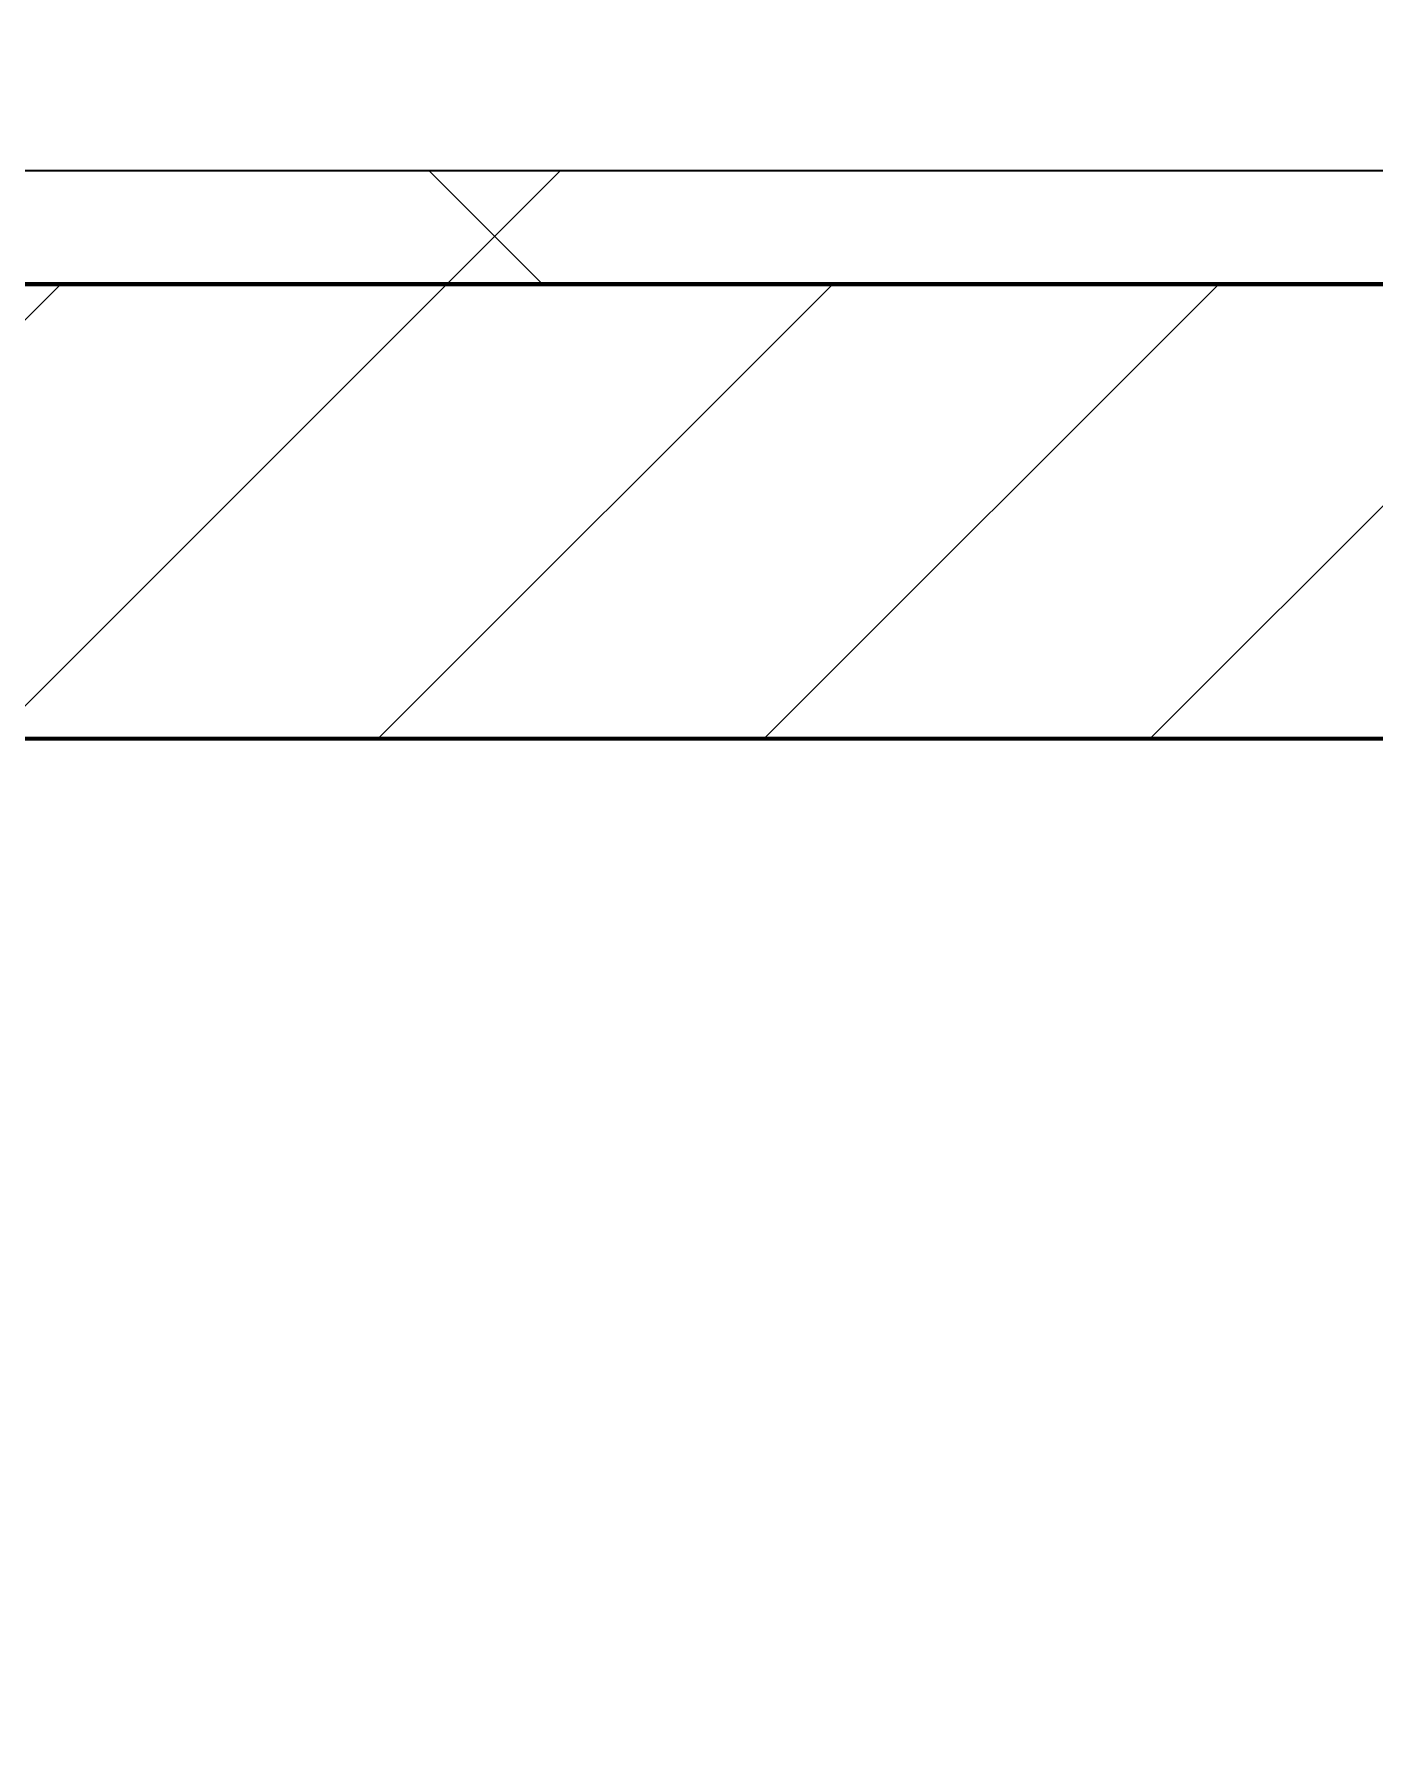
# Model space of a CAD drawing. Header units: millimetres. Extents: x -726012 to -647389, y -20772 to 18805.
# Drawn here: x -719330 to -718741, y 2313 to 3059 of the extents above; entities that cross this region are included whole.
import ezdxf
from ezdxf.xclip import XClip

# ---------------------------------------------------------------- set-up
doc = ezdxf.new("R2010")
doc.units = ezdxf.units.MM
doc.header["$XCLIPFRAME"] = 0
for name, color, linetype, lineweight in [('A-GLAZ-CURT', 2, 'Continuous', 9), ('A-WALL', 5, 'Continuous', 35), ('A-WALL-FNSH', 2, 'Continuous', 35), ('A-WALL-PATT', 1, 'Continuous', 35)]:
    doc.layers.add(name, color=color, linetype=linetype, lineweight=lineweight)
doc.layers.add('A11_ALU.SOLID SHEET', color=2, linetype='Continuous')

# ---------------------------------------------------------------- blocks, each defined once
blk = doc.blocks.new('PPLS-PP19_Custom Tile Pattern - Custom Tile Pattern-V38-4233-01 ENLARGED MULTI-PURPOSE LEVEL - REFLECTED CEILING PLAN - SHEET 4')
at = {"layer": 'A-GLAZ-CURT'}
for p, q in [((-300, 0), (300, 0)), ((300, 0), (-300, 0)), ((195.99, 0), (213.31, 0)), ((213.31, 0), (195.99, 0)), ((230.06, 0), (300, 0)), ((-300, -50), (300, -50)), ((300, -50), (-300, -50))]:
    blk.add_line(p, q, dxfattribs=at)
for points, knots in [([(168.37, 0), (167.68, 0), (162.47, 0), (147.02, 0), (109.77, 0), (76.86, 0), (58.67, 0), (51.49, 0), (50.07, 0)], [-543.375029, -543.375029, -543.375029, -543.375029, -530.793311, -458.593899, -401.860199, -357.622665, -341.267687, -337.050386, -337.050386, -337.050386, -337.050386]), ([(94.4, 0), (94.4, 0), (94.64, 0), (99.11, 0), (108.97, 0), (120.79, 0), (139.94, 0), (163.31, 0), (185.23, 0), (193.62, 0), (194.69, 0), (194.79, 0)], [-2348.345796, -2348.345796, -2348.345796, -2348.345796, -2310.419338, -2233.599744, -2052.234781, -1843.028543, -1530.39897, -1095.004608, -529.74427, -295.064701, -265.121568, -265.121568, -265.121568, -265.121568]), ([(157.9, 0), (156.77, 0), (151.67, 0), (143.29, 0), (134.04, 0), (126.24, 0), (118.6, 0), (114.23, 0), (111.98, 0), (105.66, 0), (105.23, 0), (105.23, 0)], [-10292.955006, -10292.955006, -10292.955006, -10292.955006, -10098.273015, -9847.788484, -9677.714971, -9567.007022, -9453.21225, -9220.200448, -9012.77275, -8966.157302, -8929.495943, -8929.495943, -8929.495943, -8929.495943]), ([(128.58, 0), (128.8, 0), (130.16, 0), (139.26, 0), (152.67, 0), (161.24, 0), (162.19, 0), (162.75, 0)], [-633.326174, -633.326174, -633.326174, -633.326174, -627.736123, -618.981161, -602.094757, -592.980799, -581.414464, -581.414464, -581.414464, -581.414464]), ([(186.59, 0), (184.6, 0), (179.42, 0), (171, 0), (161.95, 0), (161.28, 0), (158.35, 0), (157.85, 0), (157.77, 0)], [-11322.250507, -11322.250507, -11322.250507, -11322.250507, -11105.624034, -10839.086983, -10768.332124, -10666.779182, -10580.760289, -10550.278881, -10550.278881, -10550.278881, -10550.278881]), ([(300, 0), (286.53, 0), (254.22, 0), (207.11, 0), (177.41, 0), (159.34, 0), (158.33, 0), (158.3, 0)], [-285.253232, -285.253232, -285.253232, -285.253232, -244.693688, -187.987675, -143.776725, -129.632772, -123.352749, -123.352749, -123.352749, -123.352749]), ([(159.07, 0), (159.13, 0), (160.84, 0), (165.21, 0), (173.59, 0), (181.07, 0), (185.77, 0)], [-115.643202, -115.643202, -115.643202, -115.643202, -114.681583, -87.660824, -65.295536, -46.257281, -46.257281, -46.257281, -46.257281]), ([(162.75, 0), (165.4, 0), (170.91, 0), (172.61, 0), (172.61, 0)], [-111.264224, -111.264224, -111.264224, -111.264224, -56.742688, -19.085662, -19.085662, -19.085662, -19.085662]), ([(186.7, 0), (183.61, 0), (179.06, 0), (174.27, 0), (169.67, 0), (168.99, 0)], [-8425.890406, -8425.890406, -8425.890406, -8425.890406, -8253.978395, -8152.463617, -8069.855175, -8069.855175, -8069.855175, -8069.855175]), ([(171.51, 0), (176.48, 0), (193.23, 0), (201.73, 0), (208.81, 0), (213.9, 0), (241.96, 0), (266.73, 0), (281.71, 0), (291.71, 0), (296.52, 0), (297.86, 0), (298.09, 0)], [-7971.819559, -7971.819559, -7971.819559, -7971.819559, -7784.112253, -7606.717214, -7289.299508, -7042.621073, -6582.165592, -6068.460911, -5766.029927, -5566.724884, -5280.360606, -5199.253518, -5199.253518, -5199.253518, -5199.253518]), ([(186.65, 0), (187.53, 0), (193.05, 0), (208.82, 0), (219.42, 0), (230.06, 0)], [-45.08816, -45.08816, -45.08816, -45.08816, -41.623857, -24.459831, 0, 0, 0, 0]), ([(186.73, 0), (187.5, 0), (192.9, 0), (201.08, 0), (207.47, 0), (213.96, 0), (215.11, 0)], [-240.315945, -240.315945, -240.315945, -240.315945, -237.955587, -223.92608, -215.862851, -208.75215, -208.75215, -208.75215, -208.75215]), ([(193.8, 0), (193.33, 0), (191.39, 0), (188.9, 0), (186.74, 0)], [-11665.349007, -11665.349007, -11665.349007, -11665.349007, -11565.880756, -11327.950453, -11327.950453, -11327.950453, -11327.950453]), ([(215.22, 0), (214.62, 0), (210.55, 0), (203.98, 0), (193.31, 0), (186.82, 0)], [-203.825446, -203.825446, -203.825446, -203.825446, -198.527383, -184.406837, -162.427601, -162.427601, -162.427601, -162.427601]), ([(247.1, 0), (246.76, 0), (245.04, 0), (238.34, 0), (226.56, 0), (221.1, 0), (204.3, 0), (192.59, 0), (187.55, 0)], [-9649.085549, -9649.085549, -9649.085549, -9649.085549, -9581.591397, -9406.094246, -9221.510254, -9016.44624, -8717.832359, -8441.438792, -8441.438792, -8441.438792, -8441.438792]), ([(300, 0), (288.22, 0), (262, 0), (230.43, 0), (219.94, 0), (219.02, 0)], [-12528.858583, -12528.858583, -12528.858583, -12528.858583, -11905.454923, -11162.864862, -10856.732305, -10856.732305, -10856.732305, -10856.732305]), ([(219.9, 0), (220.86, 0), (227.84, 0), (242.06, 0), (246.54, 0), (246.96, 0)], [-10670.940496, -10670.940496, -10670.940496, -10670.940496, -10511.382485, -9925.173265, -9834.877357, -9834.877357, -9834.877357, -9834.877357]), ([(284.76, 0), (284.76, 0), (285.09, 0), (287.47, 0), (293.59, 0), (297.76, 0), (300, 0)], [-4110.630118, -4110.630118, -4110.630118, -4110.630118, -4053.389046, -3959.664717, -3862.421465, -3746.95702, -3746.95702, -3746.95702, -3746.95702]), ([(297.38, 0), (295.84, 0), (291.62, 0), (285.38, 0), (284.87, 0)], [-4803.172655, -4803.172655, -4803.172655, -4803.172655, -4358.271401, -4143.037883, -4143.037883, -4143.037883, -4143.037883])]:
    blk.add_open_spline(points, degree=3, knots=knots, dxfattribs=at)
for points in [[(168.74, 0), (168.74, 0), (169.81, 0), (171.51, 0)], [(186.13, 0), (180.6, 0), (175.07, 0), (169.49, 0)], [(172.07, 0), (176.59, 0), (181.14, 0), (185.75, 0)], [(195.11, 0), (194.91, 0), (194.44, 0), (193.8, 0)]]:
    blk.add_open_spline(points, degree=3, dxfattribs=at)
blk = doc.blocks.new('PPLS-PP19_Custom Tile Pattern - Custom Tile Pattern-V39-4233-01 ENLARGED MULTI-PURPOSE LEVEL - REFLECTED CEILING PLAN - SHEET 4')
at = {"layer": 'A-GLAZ-CURT'}
for p, q in [((-300, 0), (300, 0)), ((300, 0), (-300, 0)), ((-293.07, 0), (-277.34, 0)), ((-277.34, 0), (-293.07, 0)), ((-222.32, 0), (-205, 0)), ((-205, 0), (-222.32, 0)), ((-300, -50), (300, -50)), ((300, -50), (-300, -50))]:
    blk.add_line(p, q, dxfattribs=at)
at = {"layer": 'A-GLAZ-CURT', "flags": 128}
for points in [[(-300, 0), (-291.56, 0), (-283.3, 0), (-275.2, 0), (-267.26, 0), (-259.45, 0), (-251.77, 0), (-244.2, 0), (-236.74, 0), (-229.36, 0), (-222.06, 0), (-214.83, 0), (-207.71, 0), (-200.76, 0), (-194.02, 0), (-187.54, 0), (-181.38, 0), (-175.58, 0), (-170.25, 0), (-165.64, 0), (-162.01, 0), (-159.53, 0), (-157.46, 0), (-154.52, 0), (-149.42, 0), (-141.84, 0), (-132.81, 0), (-126.08, 0)], [(-276.6, 0), (-283.55, 0), (-291.73, 0), (-300, 0)], [(-140.03, 0), (-145.5, 0), (-150.63, 0), (-155.53, 0), (-160.27, 0), (-164.95, 0), (-169.65, 0), (-174.47, 0), (-179.49, 0), (-184.81, 0), (-190.44, 0), (-196.37, 0), (-202.58, 0), (-209.04, 0), (-215.73, 0), (-222.63, 0), (-229.72, 0), (-236.97, 0), (-244.39, 0), (-251.96, 0), (-259.67, 0), (-267.51, 0), (-275.48, 0)], [(-125.17, 0), (-128.55, 0), (-134.16, 0), (-139.95, 0)]]:
    blk.add_lwpolyline(points, dxfattribs=at)
at = {"layer": 'A-GLAZ-CURT'}
for points in [[(-300, 0), (-292.08, 0), (-284.25, 0), (-276.59, 0)], [(-139.94, 0), (-143.39, 0), (-146.24, 0), (-146.95, 0)], [(-139.26, 0), (-133.21, 0), (-128.18, 0), (-125.15, 0)], [(-72.02, 0), (-76.74, 0), (-81.4, 0), (-86.16, 0)], [(-39.84, 0), (-39.08, 0), (-38.11, 0), (-37.36, 0)], [(-15.19, 0), (-13.75, 0), (-9.11, 0), (-3.35, 0)], [(24.49, 0), (25.23, 0), (25.72, 0), (26.04, 0)], [(70.61, 0), (69.26, 0), (67.78, 0), (66.19, 0)], [(80.35, 0), (79.57, 0), (78.27, 0), (76.63, 0)], [(84.06, 0), (83.48, 0), (82.41, 0), (81.72, 0)], [(133.38, 0), (133.83, 0), (134.23, 0), (134.6, 0)], [(137.1, 0), (136.25, 0), (135.15, 0), (133.72, 0)]]:
    blk.add_open_spline(points, degree=3, dxfattribs=at)
for points, knots in [([(-72.93, 0), (-75.51, 0), (-91.45, 0), (-134.08, 0), (-202.69, 0), (-262.56, 0), (-294.48, 0), (-300, 0)], [-19442.345229, -19442.345229, -19442.345229, -19442.345229, -18935.241197, -17136.203329, -15131.813646, -13729.592194, -13439.944408, -13439.944408, -13439.944408, -13439.944408]), ([(-275.49, 0), (-268.69, 0), (-230.21, 0), (-174.61, 0), (-129.95, 0), (-110.8, 0), (-99.5, 0), (-91.46, 0)], [-4879.533852, -4879.533852, -4879.533852, -4879.533852, -4502.809032, -2700.551212, -1002.059161, -460.363443, 0, 0, 0, 0]), ([(-137.88, 0), (-140.56, 0), (-147.66, 0), (-147.69, 0), (-158.72, 0), (-174.02, 0), (-185.59, 0), (-209.77, 0), (-232.01, 0), (-255.22, 0), (-262.59, 0), (-264.9, 0), (-265.4, 0)], [-3187.727384, -3187.727384, -3187.727384, -3187.727384, -2919.378265, -2477.344047, -2237.412286, -2029.680487, -1755.085331, -1400.429864, -858.079193, -543.655514, -208.940337, 0, 0, 0, 0]), ([(-258.6, 0), (-257.91, 0), (-254.26, 0), (-241.25, 0), (-225.99, 0), (-213.1, 0), (-200.2, 0), (-185.8, 0), (-171.77, 0), (-158.7, 0), (-157.22, 0)], [-5722.54675, -5722.54675, -5722.54675, -5722.54675, -5657.471696, -5413.335975, -5017.494783, -4832.723979, -4666.091899, -4349.945572, -4000.813434, -3840.635403, -3840.635403, -3840.635403, -3840.635403]), ([(-133.82, 0), (-135.51, 0), (-137.8, 0), (-149.31, 0), (-162.01, 0), (-177.91, 0), (-199.46, 0), (-216.65, 0), (-231.26, 0), (-233.46, 0), (-234, 0)], [-2731.647847, -2731.647847, -2731.647847, -2731.647847, -2418.507304, -2308.929706, -2113.765672, -1763.376603, -1422.553702, -978.033455, -846.069444, -682.911962, -682.911962, -682.911962, -682.911962]), ([(-233.49, 0), (-233.44, 0), (-232.38, 0), (-230.74, 0), (-225.3, 0), (-223.63, 0)], [-455.274641, -455.274641, -455.274641, -455.274641, -440.605512, -119.536984, 0, 0, 0, 0]), ([(-223.63, 0), (-219.39, 0), (-206.17, 0), (-188.58, 0), (-169.02, 0), (-154.11, 0), (-144.39, 0), (-140.83, 0)], [-5463.295695, -5463.295695, -5463.295695, -5463.295695, -5161.076232, -4739.070012, -4465.409639, -4149.119819, -3945.713557, -3945.713557, -3945.713557, -3945.713557]), ([(-152.35, 0), (-151.03, 0), (-147.71, 0), (-143.57, 0), (-138.62, 0)], [-3494.978217, -3494.978217, -3494.978217, -3494.978217, -3371.022232, -3227.460399, -3227.460399, -3227.460399, -3227.460399]), ([(-140.74, 0), (-143.49, 0), (-148, 0), (-150.03, 0), (-150.57, 0)], [-5443.601199, -5443.601199, -5443.601199, -5443.601199, -5298.784692, -5196.16478, -5196.16478, -5196.16478, -5196.16478]), ([(-150.34, 0), (-150.07, 0), (-147.81, 0), (-144.97, 0), (-140.7, 0)], [-4948.728362, -4948.728362, -4948.728362, -4948.728362, -4883.323924, -4453.855526, -4453.855526, -4453.855526, -4453.855526]), ([(-71.7, 0), (-74.51, 0), (-86.29, 0), (-110.94, 0), (-130.52, 0), (-147.74, 0), (-149.07, 0)], [-7672.158748, -7672.158748, -7672.158748, -7672.158748, -7508.296369, -7004.680444, -6449.282163, -6277.220794, -6277.220794, -6277.220794, -6277.220794]), ([(-148.23, 0), (-146.94, 0), (-143.26, 0), (-140.94, 0), (-139.89, 0)], [-6162.058746, -6162.058746, -6162.058746, -6162.058746, -6017.569127, -5836.323766, -5836.323766, -5836.323766, -5836.323766]), ([(-146.69, 0), (-146.59, 0), (-145.49, 0), (-142.46, 0), (-139.91, 0)], [-420.34245, -420.34245, -420.34245, -420.34245, -406.956646, -290.263673, -290.263673, -290.263673, -290.263673]), ([(-140.01, 0), (-136.1, 0), (-127.08, 0), (-107.3, 0), (-90.42, 0), (-75.26, 0), (-68.41, 0), (-65.12, 0), (-63.63, 0)], [-4431.175165, -4431.175165, -4431.175165, -4431.175165, -4054.690705, -3793.097032, -3402.597032, -3144.956779, -3050.982048, -2969.237017, -2969.237017, -2969.237017, -2969.237017]), ([(-86.16, 0), (-91.37, 0), (-104.13, 0), (-122.65, 0), (-135.12, 0), (-139.26, 0), (-139.93, 0)], [-1681.3698, -1681.3698, -1681.3698, -1681.3698, -1374.161226, -945.742622, -741.901385, -700.57075, -700.57075, -700.57075, -700.57075]), ([(-118.78, 0), (-121.86, 0), (-126.28, 0), (-134.3, 0), (-138.95, 0), (-139.92, 0)], [-5938.474035, -5938.474035, -5938.474035, -5938.474035, -5700.061948, -5508.838257, -5457.919474, -5457.919474, -5457.919474, -5457.919474]), ([(-139.91, 0), (-138.38, 0), (-133.66, 0), (-127.33, 0), (-124.19, 0), (-123.43, 0), (-123.28, 0)], [-3928.302953, -3928.302953, -3928.302953, -3928.302953, -3839.893365, -3647.167523, -3488.92562, -3439.852845, -3439.852845, -3439.852845, -3439.852845]), ([(-139.48, 0), (-138.11, 0), (-136.41, 0), (-133.93, 0), (-128.78, 0), (-126.5, 0)], [-5812.241476, -5812.241476, -5812.241476, -5812.241476, -5560.701257, -5364.112219, -5231.017328, -5231.017328, -5231.017328, -5231.017328]), ([(-127.41, 0), (-131.63, 0), (-133.16, 0), (-134.09, 0), (-134.15, 0)], [-8540.990293, -8540.990293, -8540.990293, -8540.990293, -8266.114998, -8246.473386, -8246.473386, -8246.473386, -8246.473386]), ([(-134.15, 0), (-133.32, 0), (-130.31, 0), (-117.33, 0), (-92.04, 0), (-78.9, 0), (-72.68, 0), (-71.61, 0)], [-7657.439573, -7657.439573, -7657.439573, -7657.439573, -7293.749979, -6839.55839, -6236.997189, -5713.340575, -5600.412741, -5600.412741, -5600.412741, -5600.412741]), ([(-120.13, 0), (-120.14, 0), (-120.24, 0), (-121.3, 0), (-129.25, 0), (-133.82, 0)], [-2933.992132, -2933.992132, -2933.992132, -2933.992132, -2920.575025, -2840.280255, -2731.647847, -2731.647847, -2731.647847, -2731.647847]), ([(-113.43, 0), (-113.44, 0), (-113.96, 0), (-119.73, 0), (-125.43, 0), (-127.03, 0), (-127.41, 0)], [-328.499627, -328.499627, -328.499627, -328.499627, -282.672656, -98.539552, -24.539552, 0, 0, 0, 0]), ([(-126.5, 0), (-122.44, 0), (-108.71, 0), (-90.76, 0), (-77.19, 0), (-72.25, 0)], [-5231.017328, -5231.017328, -5231.017328, -5231.017328, -4994.692869, -4542.524482, -4234.633075, -4234.633075, -4234.633075, -4234.633075]), ([(-125.15, 0), (-124.93, 0), (-121.96, 0), (-113.01, 0), (-98.9, 0), (-86.38, 0), (-75.78, 0), (-71.71, 0)], [-3362.7396, -3362.7396, -3362.7396, -3362.7396, -3342.215224, -3074.362186, -2902.289527, -2605.247022, -2381.94055, -2381.94055, -2381.94055, -2381.94055]), ([(-122.08, 0), (-122.01, 0), (-121.69, 0), (-121.2, 0), (-120.88, 0)], [-3136.336417, -3136.336417, -3136.336417, -3136.336417, -3110.304437, -3035.164275, -3035.164275, -3035.164275, -3035.164275]), ([(-71.61, 0), (-73.74, 0), (-85.09, 0), (-99.51, 0), (-114.02, 0), (-117.28, 0), (-118.78, 0)], [-860.551564, -860.551564, -860.551564, -860.551564, -740.068933, -229.489605, -116.330425, 0, 0, 0, 0]), ([(-117.74, 0), (-117.19, 0), (-114.78, 0), (-113.43, 0), (-113.43, 0)], [-821.249067, -821.249067, -821.249067, -821.249067, -394.672656, -330.879064, -330.879064, -330.879064, -330.879064]), ([(-36.62, 0), (-36.62, 0), (-40.35, 0), (-44.32, 0), (-58.97, 0), (-85.2, 0), (-107.61, 0), (-116.56, 0), (-117.56, 0)], [-4069.478503, -4069.478503, -4069.478503, -4069.478503, -3858.647035, -3538.256648, -2842.901703, -2193.204658, -1433.981041, -985.49888, -985.49888, -985.49888, -985.49888]), ([(-115.82, 0), (-114.96, 0), (-110.41, 0), (-96.78, 0), (-71.33, 0), (-42.53, 0), (-12.78, 0), (4.23, 0), (9.64, 0), (10.14, 0), (10.18, 0)], [-5724.064692, -5724.064692, -5724.064692, -5724.064692, -5430.283136, -5103.229623, -4799.173296, -4065.652676, -3589.737505, -3285.047089, -3066.359526, -3044.715262, -3044.715262, -3044.715262, -3044.715262]), ([(-71.93, 0), (-72.11, 0), (-80.34, 0), (-94, 0), (-112.01, 0), (-114.94, 0), (-115.63, 0)], [-1217.886105, -1217.886105, -1217.886105, -1217.886105, -1208.454564, -789.402658, -501.969187, -243.577221, -243.577221, -243.577221, -243.577221]), ([(-91.46, 0), (-90.09, 0), (-84.7, 0), (-77.43, 0), (-72.73, 0), (-72.64, 0), (-72.64, 0)], [-19832.387487, -19832.387487, -19832.387487, -19832.387487, -19753.885894, -19541.04734, -19478.625389, -19471.062469, -19471.062469, -19471.062469, -19471.062469]), ([(-29.03, 0), (-33.97, 0), (-43.74, 0), (-56.37, 0), (-71.66, 0), (-77.83, 0), (-82.66, 0), (-83.28, 0), (-83.28, 0)], [-2680.714891, -2680.714891, -2680.714891, -2680.714891, -2413.671296, -2161.752162, -2006.592567, -1646.621388, -1424.436217, -1393.971743, -1393.971743, -1393.971743, -1393.971743]), ([(-83.28, 0), (-83.28, 0), (-82.91, 0), (-76.14, 0), (-62.97, 0), (-48.14, 0), (-36.49, 0), (-33.57, 0), (-29.94, 0), (-28.57, 0)], [-1393.4169, -1393.4169, -1393.4169, -1393.4169, -1353.722004, -1274.333717, -1073.56893, -651.549973, -296.515819, -83.513472, 0, 0, 0, 0]), ([(-26.75, 0), (-27.82, 0), (-36.18, 0), (-51.17, 0), (-64.78, 0), (-71.61, 0)], [-8718.362214, -8718.362214, -8718.362214, -8718.362214, -8532.293389, -8073.216054, -7673.92312, -7673.92312, -7673.92312, -7673.92312]), ([(-71.61, 0), (-70.55, 0), (-68.12, 0), (-65.93, 0), (-65.07, 0)], [-2380.102365, -2380.102365, -2380.102365, -2380.102365, -2322.099534, -2241.8264, -2241.8264, -2241.8264, -2241.8264]), ([(-63.96, 0), (-64.13, 0), (-67.58, 0), (-70.99, 0), (-71.61, 0)], [-2171.769325, -2171.769325, -2171.769325, -2171.769325, -2007.031671, -1969.751055, -1969.751055, -1969.751055, -1969.751055]), ([(9.32, 0), (9.08, 0), (7.65, 0), (2.57, 0), (-12.23, 0), (-25.64, 0), (-40, 0), (-55.98, 0), (-66.93, 0), (-71.61, 0)], [-2922.926651, -2922.926651, -2922.926651, -2922.926651, -2882.788014, -2720.818881, -2518.50168, -2125.455881, -1792.521578, -1466.981642, -1223.368745, -1223.368745, -1223.368745, -1223.368745]), ([(-71.58, 0), (-68.22, 0), (-60.51, 0), (-54.4, 0), (-48.53, 0), (-30.79, 0), (-18.03, 0), (8.61, 0), (15.02, 0), (22.91, 0), (31, 0), (39.04, 0), (51.19, 0), (58.74, 0), (61.34, 0), (61.45, 0)], [-4220.52868, -4220.52868, -4220.52868, -4220.52868, -4008.285538, -3689.699207, -3546.54457, -3315.260113, -2864.387349, -2439.246196, -2084.094819, -1956.422387, -1818.904206, -1645.594513, -1443.202566, -1228.752106, -1120.932285, -1120.932285, -1120.932285, -1120.932285]), ([(-71.48, 0), (-67.18, 0), (-62.34, 0), (-60.36, 0), (-59.97, 0)], [-5595.821226, -5595.821226, -5595.821226, -5595.821226, -5140.470607, -5006.787413, -5006.787413, -5006.787413, -5006.787413]), ([(-36.33, 0), (-36.43, 0), (-37.27, 0), (-45.02, 0), (-46.13, 0), (-58.64, 0), (-67.89, 0), (-71.32, 0)], [-1855.773136, -1855.773136, -1855.773136, -1855.773136, -1810.870157, -1672.078046, -1405.135169, -1060.00838, -866.027463, -866.027463, -866.027463, -866.027463]), ([(-66.39, 0), (-66.39, 0), (-63.63, 0), (-53.63, 0), (-34.42, 0), (-29.82, 0), (-29.19, 0)], [-2493.31794, -2493.31794, -2493.31794, -2493.31794, -2315.303971, -1809.437387, -963.711516, -666.19313, -666.19313, -666.19313, -666.19313]), ([(31.18, 0), (25.97, 0), (11.99, 0), (-16.92, 0), (-47.42, 0), (-65.77, 0), (-66.37, 0), (-66.38, 0)], [-4496.803627, -4496.803627, -4496.803627, -4496.803627, -4222.080604, -3745.412743, -2981.410125, -2542.574734, -2498.224237, -2498.224237, -2498.224237, -2498.224237]), ([(-63.63, 0), (-61.49, 0), (-57.39, 0), (-54.49, 0), (-45.2, 0), (-40.79, 0), (-40.46, 0), (-40.44, 0)], [-2969.237017, -2969.237017, -2969.237017, -2969.237017, -2851.217951, -2734.127174, -2474.780881, -2410.990208, -2350.645972, -2350.645972, -2350.645972, -2350.645972]), ([(-58.83, 0), (-58.37, 0), (-57.29, 0), (-54.23, 0), (-46.33, 0), (-42.62, 0), (-41.76, 0)], [-4859.52896, -4859.52896, -4859.52896, -4859.52896, -4680.891996, -4469.85053, -4321.566175, -4270.495146, -4270.495146, -4270.495146, -4270.495146]), ([(-51.83, 0), (-51.83, 0), (-51.78, 0), (-47.4, 0), (-46.01, 0), (-40.22, 0), (-36.78, 0)], [-632.814994, -632.814994, -632.814994, -632.814994, -627.965721, -508.377888, -260.442412, 0, 0, 0, 0]), ([(64.46, 0), (60.91, 0), (51.31, 0), (37, 0), (24.07, 0), (12.82, 0), (-2.9, 0), (-20.62, 0), (-32.81, 0), (-44.85, 0), (-51.43, 0), (-51.79, 0)], [-2837.607875, -2837.607875, -2837.607875, -2837.607875, -2634.532728, -2313.748533, -2106.613311, -1925.670641, -1617.263037, -1290.787923, -1039.307308, -819.71621, -644.910881, -644.910881, -644.910881, -644.910881]), ([(-41.76, 0), (-39.9, 0), (-37.72, 0), (-36.92, 0), (-36.77, 0)], [-4270.495146, -4270.495146, -4270.495146, -4270.495146, -4161.040818, -4106.245333, -4106.245333, -4106.245333, -4106.245333]), ([(-36.78, 0), (-32.43, 0), (-19.22, 0), (8.83, 0), (43.36, 0), (70.92, 0), (82.12, 0), (83.66, 0)], [-6191.144455, -6191.144455, -6191.144455, -6191.144455, -5862.463379, -5340.621928, -4573.028122, -4094.177415, -3869.465285, -3869.465285, -3869.465285, -3869.465285]), ([(-36.29, 0), (-36.29, 0), (-34.66, 0), (-28.88, 0), (-26.95, 0), (-26.54, 0)], [-9150.272121, -9150.272121, -9150.272121, -9150.272121, -9057.163041, -8919.836787, -8834.607043, -8834.607043, -8834.607043, -8834.607043]), ([(-3.27, 0), (-9.05, 0), (-19.79, 0), (-34.76, 0), (-36.04, 0)], [-9760.24497, -9760.24497, -9760.24497, -9760.24497, -9424.652049, -9182.880979, -9182.880979, -9182.880979, -9182.880979]), ([(-33.34, 0), (-33.34, 0), (-32.93, 0), (-31.16, 0), (-30.52, 0)], [-2415.024266, -2415.024266, -2415.024266, -2415.024266, -2357.633367, -2323.618664, -2323.618664, -2323.618664, -2323.618664]), ([(65.09, 0), (61.69, 0), (53.62, 0), (39.61, 0), (24.74, 0), (2.64, 0), (-17.84, 0), (-30.57, 0), (-31.82, 0), (-32, 0)], [-4528.474862, -4528.474862, -4528.474862, -4528.474862, -4326.416877, -4098.545751, -3766.694881, -3333.063701, -2994.501669, -2698.150104, -2614.070998, -2614.070998, -2614.070998, -2614.070998]), ([(-30.76, 0), (-30.73, 0), (-29.99, 0), (-23.47, 0), (-15.75, 0), (-15.19, 0)], [-54176.191683, -54176.191683, -54176.191683, -54176.191683, -54157.274271, -53749.15266, -53717.791567, -53717.791567, -53717.791567, -53717.791567]), ([(-30.52, 0), (-27.11, 0), (-19.71, 0), (-9.99, 0), (-4.06, 0)], [-2323.618664, -2323.618664, -2323.618664, -2323.618664, -2142.497158, -1839.531443, -1839.531443, -1839.531443, -1839.531443]), ([(-13, 0), (-14.35, 0), (-17.68, 0), (-25.97, 0), (-29.52, 0), (-30.21, 0)], [-55207.591944, -55207.591944, -55207.591944, -55207.591944, -54789.006179, -54461.685999, -54290.791712, -54290.791712, -54290.791712, -54290.791712]), ([(-3.35, 0), (-7.4, 0), (-15.87, 0), (-24.92, 0), (-29.03, 0)], [-3177.143574, -3177.143574, -3177.143574, -3177.143574, -2903.012179, -2680.714891, -2680.714891, -2680.714891, -2680.714891]), ([(-28.98, 0), (-28.66, 0), (-27.39, 0), (-24.45, 0), (-22.56, 0)], [-166.548282, -166.548282, -166.548282, -166.548282, -102.06493, 0, 0, 0, 0]), ([(-28.57, 0), (-26.93, 0), (-20.29, 0), (-11.45, 0), (2.08, 0), (13.15, 0), (21.24, 0), (24.62, 0), (24.72, 0), (24.72, 0)], [-5361.429781, -5361.429781, -5361.429781, -5361.429781, -5261.36855, -5050.479954, -4785.90057, -4596.498881, -4445.288762, -4384.376941, -4376.041937, -4376.041937, -4376.041937, -4376.041937]), ([(-22.56, 0), (-20.27, 0), (-17.03, 0), (-11.36, 0), (-7.66, 0), (-6.6, 0), (-6.44, 0)], [-56468.192263, -56468.192263, -56468.192263, -56468.192263, -56344.022017, -56303.229861, -56166.290093, -56124.392176, -56124.392176, -56124.392176, -56124.392176]), ([(-6.54, 0), (-6.73, 0), (-7.2, 0), (-7.6, 0), (-7.79, 0)], [-56009.792147, -56009.792147, -56009.792147, -56009.792147, -55949.290093, -55895.192118, -55895.192118, -55895.192118, -55895.192118]), ([(-3.29, 0), (-0.54, 0), (14.07, 0), (42.82, 0), (88.72, 0), (120.63, 0), (138.28, 0), (138.53, 0)], [-439.739676, -439.739676, -439.739676, -439.739676, -429.606584, -390.253598, -346.313304, -291.370682, -290.5735, -290.5735, -290.5735, -290.5735]), ([(8.33, 0), (8.19, 0), (7.18, 0), (3.14, 0), (-1.7, 0), (-3.28, 0)], [-3574.286521, -3574.286521, -3574.286521, -3574.286521, -3526.962355, -3285.499107, -3178.734419, -3178.734419, -3178.734419, -3178.734419]), ([(-3.27, 0), (-1.13, 0), (10.81, 0), (22.06, 0), (37.44, 0), (45.92, 0), (57.76, 0), (64.47, 0), (72.74, 0), (75.22, 0), (76.03, 0), (76.21, 0)], [-1826.123278, -1826.123278, -1826.123278, -1826.123278, -1716.209403, -1206.526904, -1089.329421, -901.315459, -753.071572, -495.328968, -421.953223, -334.951786, -290.452333, -290.452333, -290.452333, -290.452333]), ([(30.82, 0), (29.27, 0), (20.14, 0), (8.98, 0), (-1, 0), (-3.05, 0)], [-10462.034656, -10462.034656, -10462.034656, -10462.034656, -10363.088938, -9884.23066, -9764.565679, -9764.565679, -9764.565679, -9764.565679]), ([(-2.63, 0), (-2.47, 0), (-1.22, 0), (4.92, 0), (15.97, 0), (22.54, 0), (24.49, 0)], [-226.825321, -226.825321, -226.825321, -226.825321, -220.269177, -206.416616, -198.214427, -187.717507, -187.717507, -187.717507, -187.717507]), ([(64.19, 0), (62.12, 0), (52.5, 0), (35.84, 0), (12, 0), (3.08, 0), (-1.67, 0), (-2.25, 0)], [-336.3272, -336.3272, -336.3272, -336.3272, -330.153101, -307.516438, -285.83788, -246.234814, -234.646884, -234.646884, -234.646884, -234.646884]), ([(24.69, 0), (24.54, 0), (20.99, 0), (15.48, 0), (10.8, 0), (9.63, 0)], [-4368.572414, -4368.572414, -4368.572414, -4368.572414, -4306.476363, -4080.000647, -3772.857994, -3772.857994, -3772.857994, -3772.857994]), ([(18.16, 0), (19.15, 0), (24.25, 0), (25.66, 0), (26.12, 0)], [-5700.113719, -5700.113719, -5700.113719, -5700.113719, -5554.232259, -5302.431367, -5302.431367, -5302.431367, -5302.431367]), ([(64.84, 0), (64.12, 0), (59.73, 0), (51.85, 0), (43.81, 0), (29.53, 0), (20.67, 0), (18.85, 0), (18.16, 0)], [-6776.195379, -6776.195379, -6776.195379, -6776.195379, -6738.82075, -6548.303034, -6314.283804, -6135.05769, -5972.647715, -5832.674503, -5832.674503, -5832.674503, -5832.674503]), ([(27.44, 0), (27.9, 0), (29.54, 0), (38.07, 0), (53.39, 0), (71.67, 0), (84.83, 0), (86.01, 0), (92.51, 0), (94.33, 0)], [-5037.309798, -5037.309798, -5037.309798, -5037.309798, -4887.603822, -4705.298446, -4353.683244, -3960.84581, -3759.045785, -3336.541051, -2783.776468, -2783.776468, -2783.776468, -2783.776468]), ([(27.89, 0), (29.09, 0), (33.4, 0), (47.57, 0), (59.01, 0), (65.04, 0)], [-147.777612, -147.777612, -147.777612, -147.777612, -135.792042, -118.513713, -100.579077, -100.579077, -100.579077, -100.579077]), ([(53.18, 0), (53.06, 0), (52.22, 0), (44.99, 0), (36.46, 0), (30.82, 0)], [-622.740158, -622.740158, -622.740158, -622.740158, -566.066452, -360.610861, 0, 0, 0, 0]), ([(136.44, 0), (121.66, 0), (86.93, 0), (51.16, 0), (31.18, 0)], [-106.750556, -106.750556, -106.750556, -106.750556, -59.610984, 0, 0, 0, 0]), ([(168.37, 0), (167.68, 0), (162.47, 0), (147.02, 0), (109.77, 0), (76.86, 0), (57.82, 0), (46.51, 0), (41.18, 0), (36.02, 0), (35.54, 0), (35.54, 0)], [-543.375029, -543.375029, -543.375029, -543.375029, -530.793311, -458.593899, -401.860199, -357.622665, -341.267687, -334.000314, -326.15566, -319.318397, -317.489778, -317.489778, -317.489778, -317.489778]), ([(36.29, 0), (37.77, 0), (48.82, 0), (64.79, 0), (95.91, 0), (122.89, 0), (131.14, 0), (133.34, 0)], [-314.598523, -314.598523, -314.598523, -314.598523, -305.899624, -287.17622, -249.500363, -194.761443, -159.62089, -159.62089, -159.62089, -159.62089]), ([(61.47, 0), (61.47, 0), (61.21, 0), (54.61, 0), (53.71, 0), (53.56, 0)], [-1113.311073, -1113.311073, -1113.311073, -1113.311073, -1096.402191, -891.204116, -747.28819, -747.28819, -747.28819, -747.28819]), ([(103.09, 0), (101.08, 0), (88.6, 0), (75.74, 0), (65.05, 0)], [-375.435014, -375.435014, -375.435014, -375.435014, -369.147452, -337.185855, -337.185855, -337.185855, -337.185855]), ([(114.39, 0), (114.2, 0), (112.08, 0), (105.42, 0), (92.38, 0), (85.59, 0), (74.98, 0), (67.86, 0), (65.05, 0)], [-8148.58938, -8148.58938, -8148.58938, -8148.58938, -8105.191388, -7723.759874, -7531.75727, -7135.649961, -6924.452779, -6779.739971, -6779.739971, -6779.739971, -6779.739971]), ([(76.63, 0), (74.8, 0), (70.98, 0), (66.82, 0), (65.07, 0)], [-3095.572228, -3095.572228, -3095.572228, -3095.572228, -2950.589685, -2849.352206, -2849.352206, -2849.352206, -2849.352206]), ([(65.78, 0), (66.44, 0), (78.65, 0), (100.57, 0), (116.36, 0), (128.63, 0), (128.95, 0)], [-99.849738, -99.849738, -99.849738, -99.849738, -97.899267, -63.759246, -39.050993, -35.895543, -35.895543, -35.895543, -35.895543]), ([(76.22, 0), (75.58, 0), (73.64, 0), (71.05, 0), (70.61, 0)], [-193.634889, -193.634889, -193.634889, -193.634889, -31.537676, 0, 0, 0, 0]), ([(94.4, 0), (94.4, 0), (94.64, 0), (99.11, 0), (108.97, 0), (119.68, 0), (128.61, 0), (133.38, 0)], [-2348.345796, -2348.345796, -2348.345796, -2348.345796, -2310.419338, -2233.599744, -2052.234781, -1843.028543, -1596.50501, -1596.50501, -1596.50501, -1596.50501]), ([(129.02, 0), (129.02, 0), (124.41, 0), (122.35, 0), (114.96, 0), (108.04, 0), (103.09, 0)], [-35.386604, -35.386604, -35.386604, -35.386604, -31.430235, -22.807238, -15.488593, 0, 0, 0, 0]), ([(133.39, 0), (133.18, 0), (130.9, 0), (126.24, 0), (118.6, 0), (114.23, 0), (111.98, 0), (105.66, 0), (105.23, 0), (105.23, 0)], [-9688.798735, -9688.798735, -9688.798735, -9688.798735, -9677.714971, -9567.007022, -9453.21225, -9220.200448, -9012.77275, -8966.157302, -8929.495943, -8929.495943, -8929.495943, -8929.495943]), ([(105.26, 0), (105.52, 0), (111.01, 0), (112.65, 0), (113.59, 0)], [-8920.561005, -8920.561005, -8920.561005, -8920.561005, -8814.835624, -8577.462505, -8577.462505, -8577.462505, -8577.462505]), ([(128.58, 0), (128.8, 0), (130.16, 0), (139.26, 0), (152.67, 0), (161.24, 0), (162.19, 0), (162.75, 0)], [-633.326174, -633.326174, -633.326174, -633.326174, -627.736123, -618.981161, -602.094757, -592.980799, -581.414464, -581.414464, -581.414464, -581.414464]), ([(133.41, 0), (133.06, 0), (131.62, 0), (129.87, 0), (129.11, 0)], [-654.50762, -654.50762, -654.50762, -654.50762, -651.020627, -640.742133, -640.742133, -640.742133, -640.742133]), ([(157.9, 0), (156.77, 0), (151.67, 0), (143.49, 0), (136.48, 0), (133.59, 0)], [-10292.955006, -10292.955006, -10292.955006, -10292.955006, -10098.273015, -9847.788484, -9692.532631, -9692.532631, -9692.532631, -9692.532631]), ([(133.72, 0), (134.88, 0), (144.43, 0), (163.31, 0), (185.23, 0), (193.62, 0), (194.69, 0), (194.79, 0)], [-1590.72941, -1590.72941, -1590.72941, -1590.72941, -1530.39897, -1095.004608, -529.74427, -295.064701, -265.121568, -265.121568, -265.121568, -265.121568])]:
    blk.add_open_spline(points, degree=3, knots=knots, dxfattribs=at)
blk = doc.blocks.new('*U885')
at = {"layer": 'A-GLAZ-CURT'}
for name, p in [('PPLS-PP19_Custom Tile Pattern - Custom Tile Pattern-V38-4233-01 ENLARGED MULTI-PURPOSE LEVEL - REFLECTED CEILING PLAN - SHEET 4', (-43200, 10540.41)), ('PPLS-PP19_Custom Tile Pattern - Custom Tile Pattern-V39-4233-01 ENLARGED MULTI-PURPOSE LEVEL - REFLECTED CEILING PLAN - SHEET 4', (-42600, 10540.41))]:
    blk.add_blockref(name, p, dxfattribs=at)
blk = doc.blocks.new('*U1287')
blk.add_lwpolyline([(21173.36, -580), (28210, -580), (28210, -6849.96), (45954.15, -6849.96), (45954.15, 600), (82995.06, 600), (83086.47, 650), (90052, 650), (90392, 990), (103159.16, 990), (103159.16, 4990), (21173.36, 4990), (21173.36, 3485.45), (21203.36, 3485.45), (21203.36, 925.54), (21173.36, 925.54), (21173.36, -580)])

msp = doc.modelspace()

# ---------------------------------------------------------------- hatches: boundary and pattern name
at = {"layer": 'A-WALL-PATT', "lineweight": 9}
h = msp.add_hatch(dxfattribs=at)
h.set_pattern_fill('FP_3', color=256, style=0, pattern_type=2)
h.set_pattern_definition([(45, (0, 0), (-212.13203, 212.13203), []), (135, (0, 0), (-212.13203, -212.13203), [])])
h.paths.add_polyline_path([(-716522.37, 2949.02), (-716472.37, 2949.02), (-716472.37, 2999.02), (-717816.03, 2999.02), (-717873.44, 2973.37), (-717872.37, 2969.02), (-717875.3, 2961.95), (-717882.37, 2959.02), (-717884.96, 2959.36), (-717891.03, 2964.02), (-717892.03, 2965.06), (-717927.94, 2949.02), (-716722.37, 2949.02)])
h.paths.add_polyline_path([(-718202.34, 2949.02), (-717941.23, 2949.02), (-717957.37, 2985.16), (-717926.34, 2999.02), (-722165.55, 2999.02), (-722165.55, 2949.02), (-718270.68, 2949.02)])
h = msp.add_hatch(dxfattribs=at)
h.set_pattern_fill('FP_2', color=256, style=0, pattern_type=2)
h.set_pattern_definition([(45, (0, 0), (-84.852814, 84.852814), [])])
h.paths.add_polyline_path([(-716782.37, 2749.02), (-716722.37, 2749.02), (-716722.37, 2949.02), (-717927.94, 2949.02), (-717939.02, 2944.07), (-717941.23, 2949.02), (-722165.55, 2949.02), (-722165.55, 2749.02), (-717792.36, 2749.02)])

# ---------------------------------------------------------------- linework, layer by layer
at = {"layer": 'A-WALL', "color": 7, "lineweight": 70}
for p, q in [((-722165.55, 2949.02), (-717982.37, 2949.02)), ((-717982.37, 2949.02), (-722165.55, 2949.02)), ((-718122.37, 2749.02), (-721959.02, 2749.02))]:
    msp.add_line(p, q, dxfattribs=at)
at = {"layer": 'A-WALL-FNSH', "color": 250}
msp.add_line((-722165.55, 2999.02), (-717982.37, 2999.02), dxfattribs=at)

# ---------------------------------------------------------------- block references
msp.add_blockref('*U885', (-676282.37, -7541.39))

# ---------------------------------------------------------------- next in the draw order: block references
at = {"layer": 'A11_ALU.SOLID SHEET'}
ref = msp.add_blockref('*U1287', (-744682.37, 3579.02), dxfattribs=at)
XClip(ref).set_block_clipping_path([(22516.8245944298, -23612.0000696909), (92487.8891097467, 7199.9972603897)])

doc.saveas('drawing.dxf')
